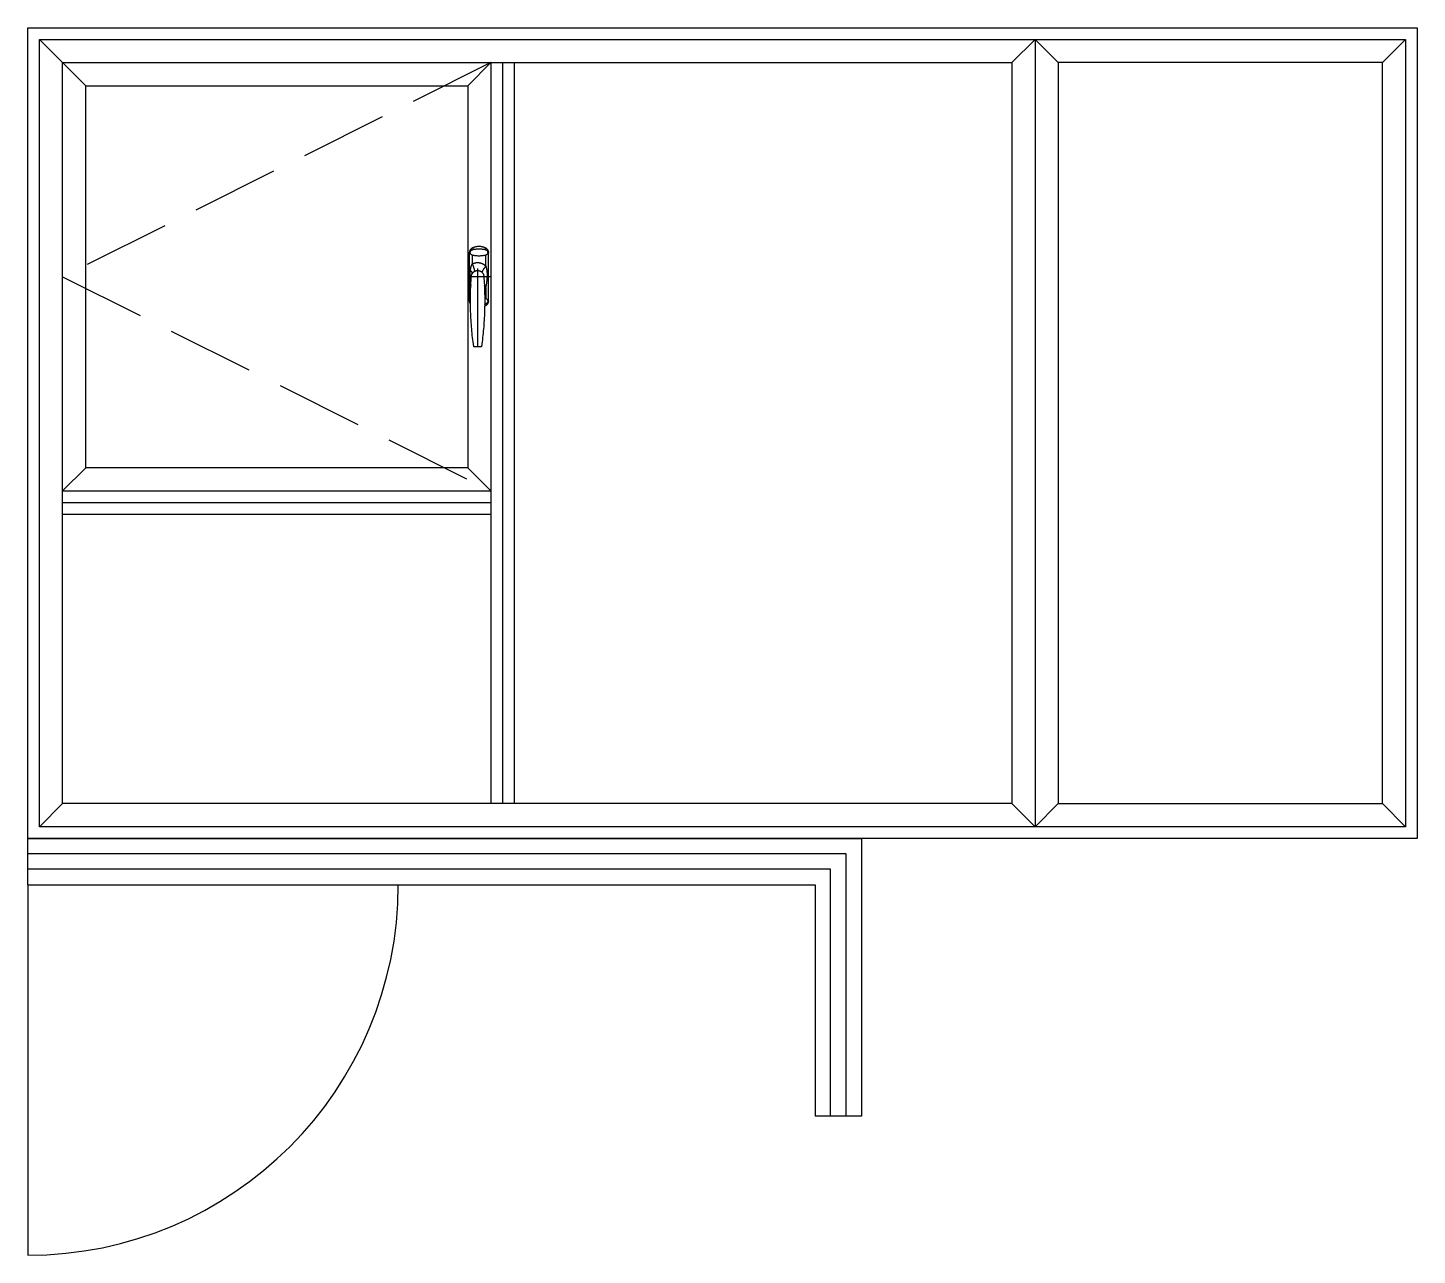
# Model space of a CAD drawing. Extents: x 114512 to 117512, y 25820 to 28470.
import ezdxf

# ---------------------------------------------------------------- set-up
doc = ezdxf.new("R2010")
doc.units = 0
doc.header["$LTSCALE"] = 25
doc.linetypes.add('DASH', pattern=[0.35, 0.25, -0.1])
for name, color, linetype in [('Sunac_Gridline_Glass', 134, 'Continuous'), ('Sunac_HardWare', 13, 'Continuous'), ('Sunac_Refline', 10, 'Continuous'), ('Sunac_Wall', 2, 'DASH')]:
    doc.layers.add(name, color=color, linetype=linetype)

# ---------------------------------------------------------------- blocks, each defined once
blk = doc.blocks.new('zs')
at = {"layer": 'Sunac_HardWare', "linetype": 'DASH', "ltscale": 100}
for p, q in [((-44.5, -52), (-44.5, 52)), ((-38.8, 23.2), (-38.8, 46.6)), ((-9.7, 46.6), (-9.7, 27.5)), ((-4, -52), (-4, 52)), ((-50, 0), (0, 0)), ((-21.2, 17.6), (-21.2, -151.5)), ((-21.2, 4.5), (-21.2, -6.9)), ((-38.8, -23.2), (-38.8, -46.6)), ((-12.8, -150.2), (-29.7, -150.2)), ((-28.2, -151.5), (-14.3, -151.5))]:
    blk.add_line(p, q, dxfattribs=at)
for centre, radius, start, end in [((-32.5, 52), 12, 117.2796, 180), ((-24.2, -0.9), 61.1, 76.5803, 103.4197), ((-24.2, 36), 30, 62.7204, 117.2796), ((-16, 52), 12, 0, 62.7204), ((-37, 52.5), 6.15, 103.4197, 256.5803), ((-24.2, 105.9), 61.1, 256.5803, 283.4197), ((-11.5, 52.5), 6.15, 283.4197, 76.5803), ((674.3, -51.1), 710.9, 175.7976, 188.0138), ((-21.2, 0), 13.5, 4.2024, 175.7976), ((-716.7, -51.1), 710.9, 351.9862, 4.2024), ((-32.5, -52), 12, 180, 242.7204), ((-37, -52.5), 6.15, 103.4197, 256.5803), ((-24.2, -105.9), 61.1, 101.671, 103.4197), ((-24.2, 0.9), 61.1, 256.5803, 258.3531), ((-11.5, -52.5), 6.15, 335.9077, 23.8655), ((-16, -52), 12, 327.1977, 0), ((-24.2, -36), 30, 242.7204, 245.8599), ((-28.2, -150), 1.5, 188.0138, 270), ((-14.3, -150), 1.5, 270, 351.9862)]:
    blk.add_arc(centre, radius, start, end, dxfattribs=at)
for points in [[(-38, 62.7), (-38, 62.5), (-38, 62.1), (-37.8, 61.6), (-37.5, 60.8), (-37.4, 60.4)], [(-37.4, 60.4), (-37.2, 59.9), (-36.7, 58.9)], [(-11.1, 60.4), (-11.3, 59.9), (-11.8, 58.9)], [(-10.5, 62.7), (-10.4, 62.5), (-10.5, 62.1), (-10.7, 61.6), (-11, 60.8), (-11.1, 60.4)], [(-44.5, 52), (-44.4, 52.2), (-44.1, 52.4), (-43.7, 52.6), (-43.1, 52.8)], [(-9.7, 27.5), (-11.7, 28.6), (-13.7, 29.4), (-15.8, 30), (-18, 30.5), (-20.1, 30.7), (-22.3, 30.7), (-24.5, 30.5), (-26.7, 30.1), (-28.9, 29.5), (-31, 28.6), (-33.1, 27.6), (-35.1, 26.3), (-37, 24.8), (-38.8, 23.2)], [(-4, 52), (-4.1, 52.2), (-4.3, 52.4), (-4.8, 52.6), (-5.4, 52.8)], [(-38.8, 23.2), (-39.4, 21.4), (-39.9, 19.5), (-40.4, 17.4), (-40.8, 15.3), (-41.1, 13.1), (-41.4, 10.8), (-41.6, 8.6), (-41.8, 6.4), (-41.9, 4.2), (-42, 2.1), (-42, 0)], [(-38.8, -23.2), (-39.4, -21.4), (-39.9, -19.5), (-40.4, -17.4), (-40.8, -15.3), (-41.1, -13.1), (-41.4, -10.8), (-41.6, -8.6), (-41.8, -6.4), (-41.9, -4.2), (-42, -2.1), (-42, 0)], [(-38.8, 23.2), (-36.9, 20.5), (-35.1, 18), (-33.5, 15.6), (-32.2, 13.4), (-31.1, 11.5), (-30.4, 9.9)], [(-9.7, 27.5), (-11, 24.3), (-12.1, 21.2), (-13.1, 18.3), (-13.8, 15.7), (-14.3, 13.5), (-14.5, 11.7)], [(-5.7, 13.8), (-6, 15.8), (-6.3, 17.7), (-6.6, 19.4), (-7, 21.1), (-7.5, 22.6), (-8, 24), (-8.5, 25.3), (-9.1, 26.4), (-9.7, 27.5)], [(-5.7, 13.8), (-7.3, 11.9), (-8.4, 10.1), (-9, 8.4), (-9.2, 6.8), (-8.9, 5.4)], [(-4.9, 0), (-4.9, 1.9), (-5, 4), (-5.1, 6.2), (-5.2, 8.6), (-5.4, 11.1), (-5.7, 13.8)], [(-4.9, 0), (-4.9, -1.9), (-5, -4), (-5.1, -6.2), (-5.2, -8.6), (-5.4, -11.1), (-5.7, -13.8)], [(-44.5, -52), (-44.4, -52.2), (-44.1, -52.4), (-43.7, -52.6), (-43.1, -52.8)], [(-37.4, -60.4), (-37.2, -59.9), (-36.7, -58.9)], [(-4, -52), (-4.1, -52.2), (-4.3, -52.4), (-4.8, -52.6), (-5.4, -52.8)], [(-38, -62.7), (-38, -62.5), (-38, -62.1), (-37.8, -61.6), (-37.5, -60.8), (-37.4, -60.4)]]:
    blk.add_spline(points, degree=3, dxfattribs=at)
for points, knots in [([(-38.8, -23.2), (-38.2, -22.3), (-37.2, -21), (-36.2, -19.6), (-35.9, -19.2)], [0, 0, 0, 0, 2.20078, 3.297346, 3.297346, 3.297346, 3.297346]), ([(-36.2, -25.6), (-36.5, -25.3), (-37.4, -24.6), (-38.2, -23.7), (-38.8, -23.2)], [18.819968, 18.819968, 18.819968, 18.819968, 19.570774, 21.20105, 21.20105, 21.20105, 21.20105]), ([(-5.7, -13.8), (-5.8, -14.5), (-5.9, -15.8), (-6.2, -17.6), (-6.5, -18.7), (-6.6, -19.2)], [0, 0, 0, 0, 1.320348, 2.58877, 3.659728, 3.659728, 3.659728, 3.659728])]:
    blk.add_open_spline(points, degree=3, knots=knots, dxfattribs=at)
blk.add_open_spline([(-5.7, -13.8), (-6.1, -13.3), (-6.5, -12.9), (-6.9, -12.4)], degree=3, dxfattribs=at)
blk = doc.blocks.new('*U5')
at = {"layer": 'Sunac_Gridline_Glass', "ltscale": 10}
for p, q in [((25, 1725), (125, 1625)), ((2175, 1725), (2125, 1675)), ((2175, 1725), (2225, 1675)), ((2925, 1675), (2975, 1725)), ((950, 800), (1000, 750)), ((75, 750), (1000, 750))]:
    blk.add_line(p, q, dxfattribs=at)
at = {"layer": 'Sunac_Gridline_Glass', "lineweight": -3}
for p, q in [((1000, 1675, 0), (950, 1625, 0)), ((1000, 1675), (1000, 75)), ((1050, 1675), (1050, 75)), ((125, 800, 0), (75, 750, 0)), ((75, 700), (1000, 700)), ((75, 75), (25, 25)), ((2125, 75), (2175, 25)), ((2225, 75), (2175, 25)), ((2925, 75), (2975, 25))]:
    blk.add_line(p, q, dxfattribs=at)
for points in [[(25, 1725), (2975, 1725), (2975, 25), (25, 25)], [(75, 1675), (2125, 1675), (2125, 75), (75, 75)]]:
    blk.add_lwpolyline(points, close=True, dxfattribs=at)
at = {"layer": 'Sunac_Gridline_Glass', "elevation": 0}
blk.add_lwpolyline([(2175, 1725), (2175, 25)], dxfattribs=at)
at = {"layer": 'Sunac_Gridline_Glass', "linetype": 'DASH', "ltscale": 30, "elevation": 0}
blk.add_lwpolyline([(1000, 1675), (75, 1212.5), (1000, 750)], dxfattribs=at)
at = {"layer": 'Sunac_Gridline_Glass'}
blk.add_lwpolyline([(2225, 75), (2925, 75), (2925, 1675), (2225, 1675)], close=True, dxfattribs=at)
at = {"layer": 'Sunac_Gridline_Glass', "lineweight": -3, "elevation": 0}
blk.add_lwpolyline([(125, 1625), (950, 1625), (950, 800), (125, 800)], close=True, dxfattribs=at)
at = {"layer": 'Sunac_Refline', "ltscale": 10}
for p, q in [((1025, 1675), (1025, 75)), ((75, 725), (1000, 725))]:
    blk.add_line(p, q, dxfattribs=at)
at = {"layer": 'Sunac_Wall', "lineweight": -3, "ltscale": 500}
blk.add_lwpolyline([(0, 1750), (3000, 1750), (3000, 0), (0, 0)], close=True, dxfattribs=at)
at = {"layer": 'Sunac_HardWare', "extrusion": (0, 0, -1), "zscale": -1}
blk.add_blockref('zs', (-950, 1212.5, 0), dxfattribs=at)
blk = doc.blocks.new('*U4')
at = {"layer": 'Sunac_Gridline_Glass'}
for p, q in [((0, -100), (0, 0)), ((0, 0), (1800, 0)), ((1800, 0), (1800, -600)), ((1766.7, -33.3), (0, -33.3)), ((1766.7, -600), (1766.7, -33.3)), ((1733.3, -66.7), (0, -66.7)), ((1733.3, -600), (1733.3, -66.7)), ((0, -100), (1700, -100)), ((0, -100), (0, -900)), ((1700, -100), (1700, -600)), ((1800, -600), (1700, -600))]:
    blk.add_line(p, q, dxfattribs=at)
blk.add_arc((0, -100), 800, 270, 360, dxfattribs=at)

msp = doc.modelspace()

# ---------------------------------------------------------------- block references
for name in ['*U5', '*U4']:
    msp.add_blockref(name, (114512.3, 26719.9, 0))

doc.saveas('drawing.dxf')
